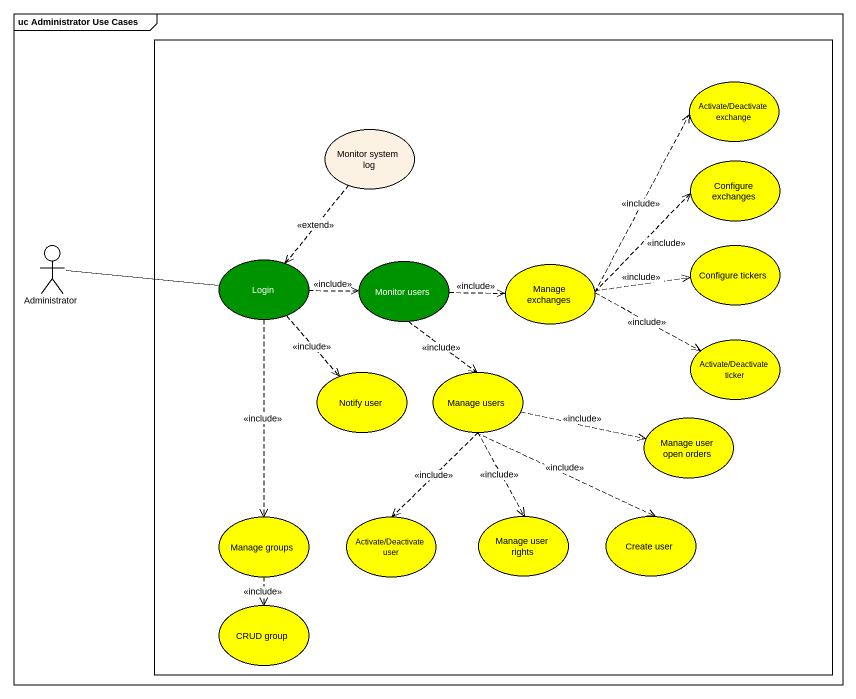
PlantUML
@startuml
mainframe uc Administrator Use Cases
rectangle " " as rectangle1 {
  usecase "Activate/Deactivate exchange" as Activate_Deactivate_exchange #FFFF00
  usecase "Monitor system log" as Monitor_system_log
  usecase "Configure exchanges" as Configure_exchanges #FFFF00
  usecase Login #009300
  usecase "Monitor users" as Monitor_users #009300
  usecase "Manage exchanges" as Manage_exchanges #FFFF00
  usecase "Configure tickers" as Configure_tickers #FFFF00
  usecase "Activate/Deactivate ticker" as Activate_Deactivate_ticker #FFFF00
  usecase "Notify user" as Notify_user #FFFF00
  usecase "Manage users" as Manage_users #FFFF00
  usecase "Manage user open orders" as Manage_user_open_orders #FFFF00
  usecase "Manage groups" as Manage_groups #FFFF00
  usecase "Activate/Deactivate user" as Activate_Deactivate_user #FFFF00
  usecase "Manage user rights" as Manage_user_rights #FFFF00
  usecase "Create user" as Create_user #FFFF00
  usecase "CRUD group" as CRUD_group #FFFF00
}
actor Administrator
Monitor_system_log ..> Login : <<extend>>
Administrator -right- Login
Login .right.> Monitor_users : <<include>>
Login ..> Notify_user : <<include>>
Login ..> Manage_groups : <<include>>
Monitor_users .right.> Manage_exchanges : <<include>>
Monitor_users ..> Manage_users : <<include>>
Manage_exchanges .up.> Activate_Deactivate_exchange : <<include>>
Manage_exchanges .right.> Configure_exchanges : <<include>>
Manage_exchanges .right.> Configure_tickers : <<include>>
Manage_exchanges .right.> Activate_Deactivate_ticker : <<include>>
Manage_users .right.> Manage_user_open_orders : <<include>>
Manage_users ..> Activate_Deactivate_user : <<include>>
Manage_users ..> Manage_user_rights : <<include>>
Manage_users ..> Create_user : <<include>>
Manage_groups ..> CRUD_group : <<include>>
@enduml
